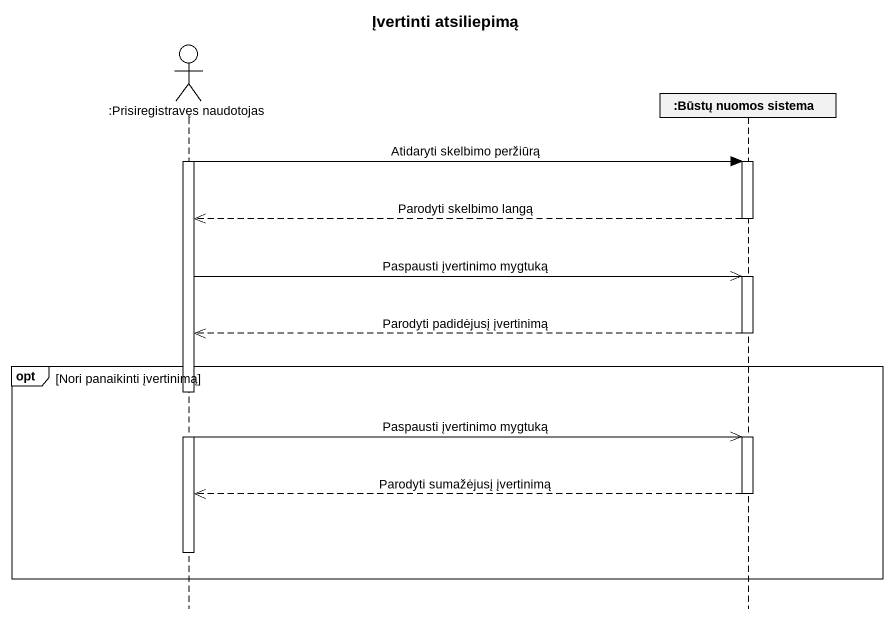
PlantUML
@startuml
title Įvertinti atsiliepimą
hide footbox
actor ":Prisiregistravęs naudotojas" as Prisiregistravęs_naudotojas
participant ":Būstų nuomos sistema" as Būstų_nuomos_sistema

activate Prisiregistravęs_naudotojas
Prisiregistravęs_naudotojas -> Būstų_nuomos_sistema : Atidaryti skelbimo peržiūrą
activate Būstų_nuomos_sistema
Būstų_nuomos_sistema -->> Prisiregistravęs_naudotojas : Parodyti skelbimo langą
deactivate Būstų_nuomos_sistema
Prisiregistravęs_naudotojas ->> Būstų_nuomos_sistema : Paspausti įvertinimo mygtuką
activate Būstų_nuomos_sistema
Būstų_nuomos_sistema -->> Prisiregistravęs_naudotojas : Parodyti padidėjusį įvertinimą
deactivate Būstų_nuomos_sistema
opt Nori panaikinti įvertinimą
  Prisiregistravęs_naudotojas ->> Būstų_nuomos_sistema : Paspausti įvertinimo mygtuką
  activate Būstų_nuomos_sistema
  Būstų_nuomos_sistema -->> Prisiregistravęs_naudotojas : Parodyti sumažėjusį įvertinimą
  deactivate Būstų_nuomos_sistema
  deactivate Prisiregistravęs_naudotojas
end
@enduml
